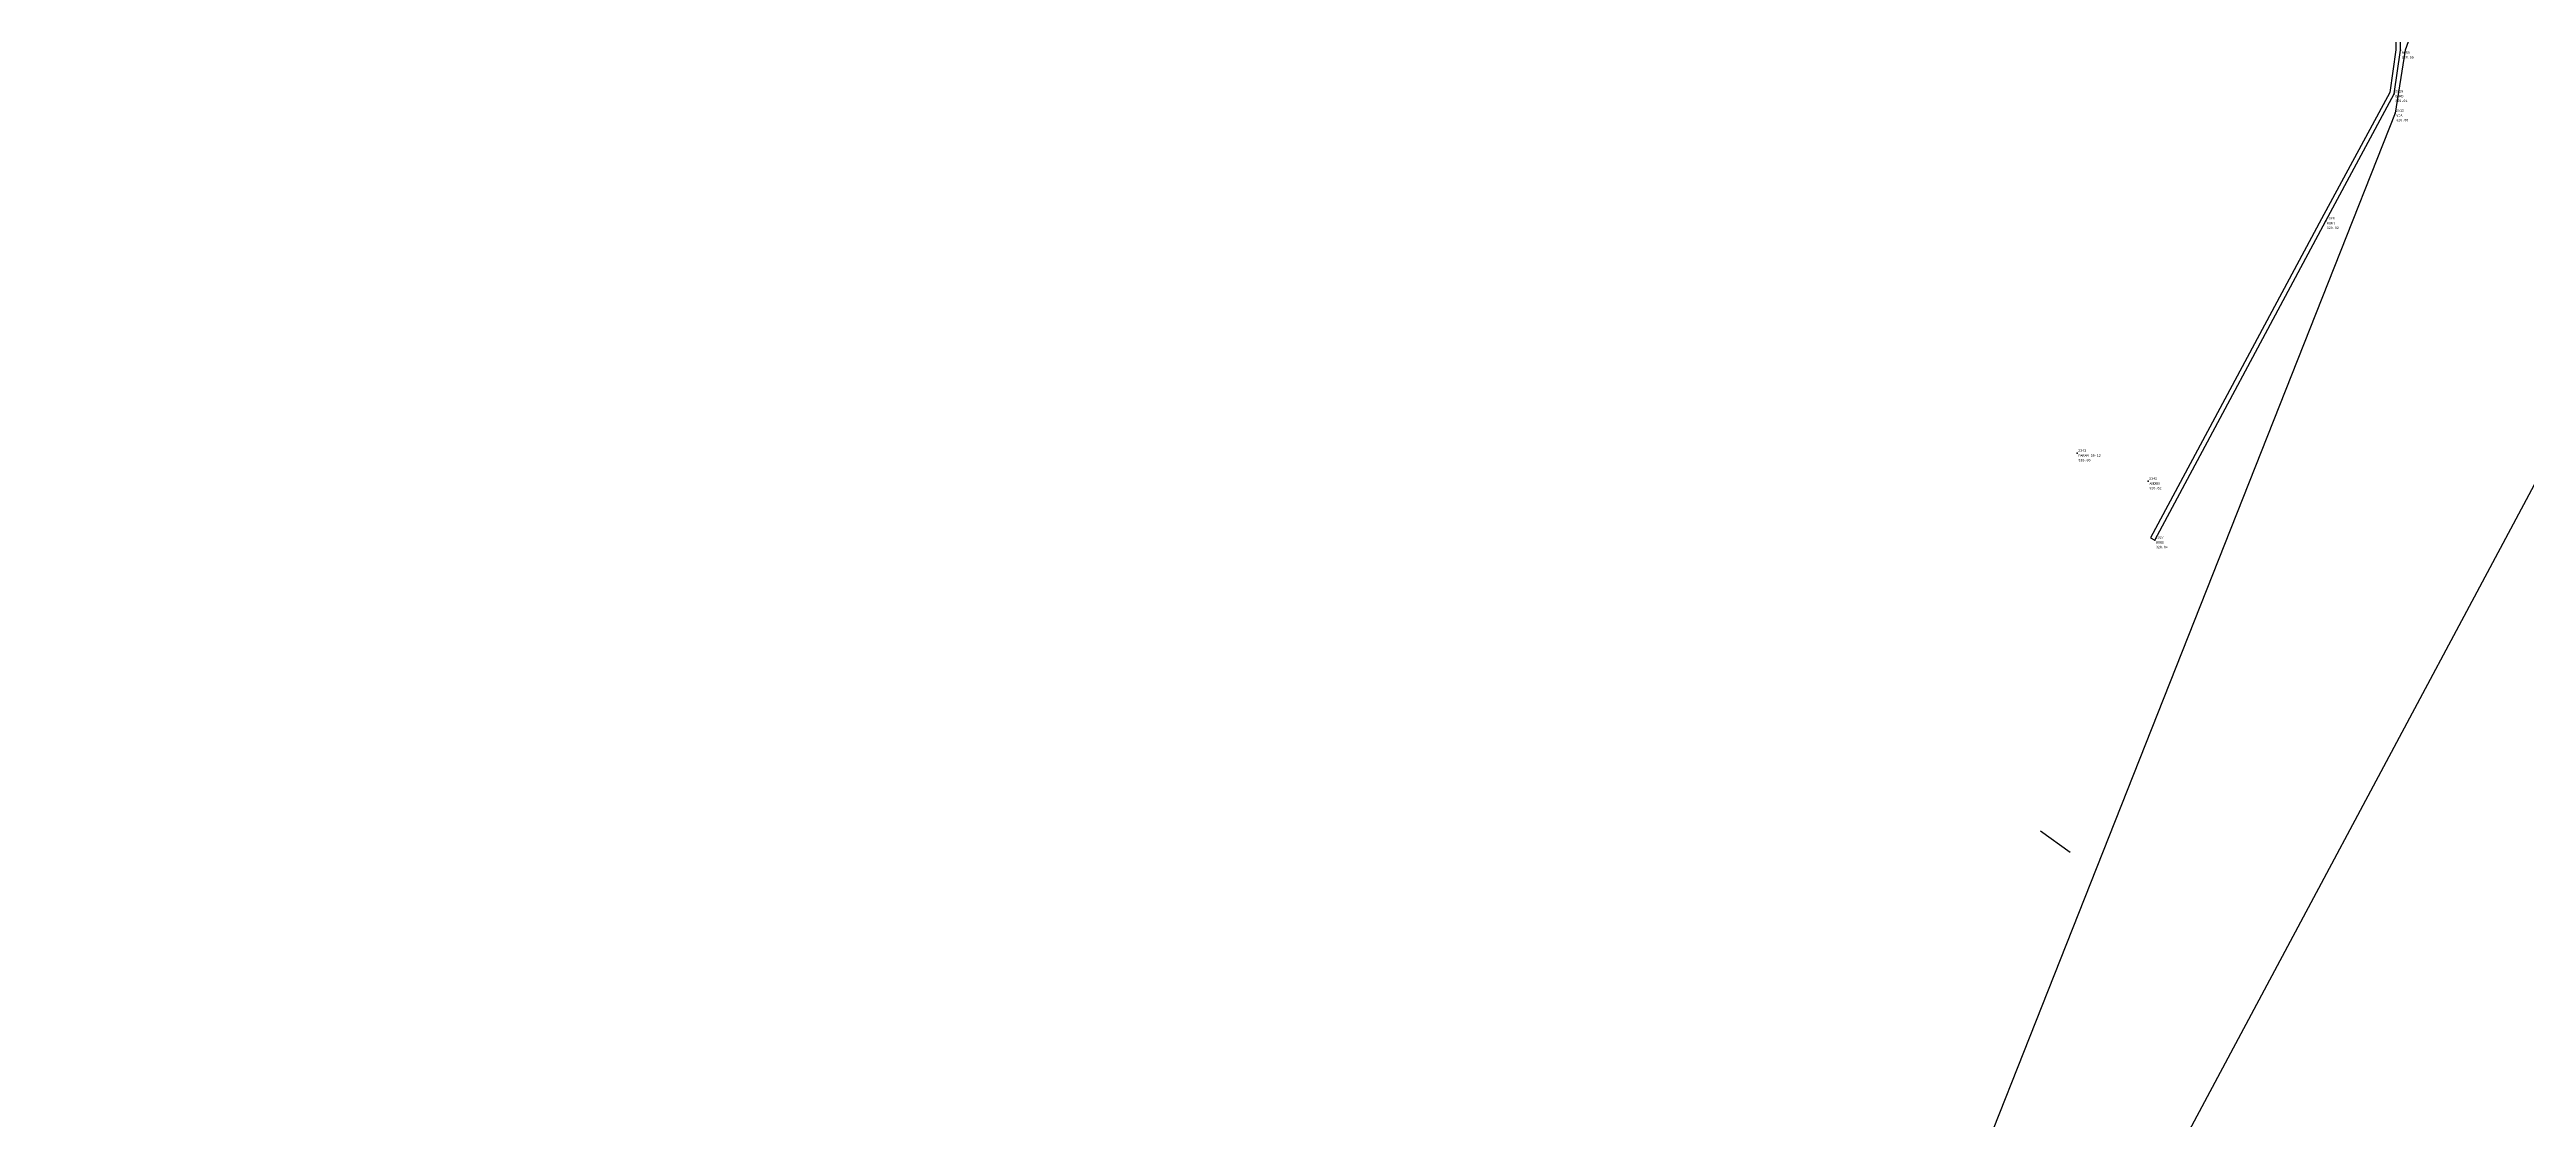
# Model space of a CAD drawing. Header units: metres. Extents: x 5050628 to 5051715, y 2427226 to 2427693.
# Drawn here: x 5051295.8 to 5051348.8, y 2427492.7 to 2427515.6 of the extents above; entities that cross this region are included whole.
import ezdxf
from ezdxf.enums import TextEntityAlignment as Align

# ---------------------------------------------------------------- set-up
doc = ezdxf.new("R2010")
doc.units = ezdxf.units.M
for name, color, linetype in [('Bordillo', 252, 'Continuous'), ('C-TOPO-MINR-N', 11, 'Continuous'), ('CVL_PUNTO', 2, 'Continuous'), ('CVL_PUNTO_COR', 2, 'Continuous'), ('CVL_PUNTO_NUM', 2, 'Continuous'), ('Vía', 40, 'Continuous')]:
    doc.layers.add(name, color=color, linetype=linetype)
doc.styles.add('MONOTXT4', font='monotxt4.shx')

msp = doc.modelspace()

# ---------------------------------------------------------------- linework, layer by layer
at = {"layer": 'Bordillo', "elevation": 328.602, "flags": 128}
msp.add_lwpolyline([(5051334.712, 2427522.342), (5051338.903, 2427520.46), (5051343.054, 2427518.556), (5051344.389, 2427517.889), (5051345.163, 2427517.386), (5051345.967, 2427516.395), (5051345.973, 2427515.576), (5051345.841, 2427514.669), (5051344.383, 2427511.966), (5051340.726, 2427505.142), (5051340.814, 2427505.095), (5051344.471, 2427511.919), (5051345.937, 2427514.637), (5051346.073, 2427515.569), (5051346.067, 2427516.431), (5051345.231, 2427517.461), (5051344.439, 2427517.976), (5051343.097, 2427518.646), (5051338.944, 2427520.551), (5051334.753, 2427522.433), (5051334.712, 2427522.342)], dxfattribs=at)
at = {"layer": 'C-TOPO-MINR-N', "color": 32, "linetype": 'Continuous', "lineweight": -3}
msp.add_polyline3d([(5051339.004, 2427498.415, 328.966), (5051338.37, 2427498.87, 328.966)], dxfattribs=at)
at = {"layer": 'CVL_PUNTO', "color": 4}
for p in [(5051346.073, 2427515.569, 329.46), (5051346.073, 2427515.569, 329.46), (5051345.937, 2427514.637, 329.476), (5051345.937, 2427514.637, 329.476), (5051345.957, 2427514.226, 329.348), (5051345.957, 2427514.226, 329.348), (5051344.471, 2427511.919, 329.491), (5051344.471, 2427511.919, 329.491), (5051339.157, 2427506.953, 329.314), (5051339.157, 2427506.953, 329.314), (5051340.675, 2427506.356, 329.085), (5051340.675, 2427506.356, 329.085), (5051340.814, 2427505.095, 329.304), (5051340.814, 2427505.095, 329.304)]:
    msp.add_point(p, dxfattribs=at)
at = {"layer": 'Vía'}
for points in [[(5051242.377, 2427540.787, 324.142), (5051252.581, 2427537.831, 324.455), (5051260.269, 2427537.409, 324.641), (5051269.377, 2427537.357, 324.901), (5051278.327, 2427537.339, 325.32), (5051286.066, 2427536.744, 325.608), (5051292.901, 2427536.688, 325.796), (5051300.354, 2427536.038, 326.23), (5051307.047, 2427534.795, 326.682), (5051316.192, 2427531.686, 327.224), (5051322.63, 2427528.921, 327.7), (5051332.235, 2427524.426, 328.211), (5051338.767, 2427520.82, 328.604), (5051344.807, 2427517.944, 329.025), (5051346.609, 2427516.791, 329.247), (5051346.169, 2427515.569, 329.46), (5051345.957, 2427514.226, 329.348), (5051336.965, 2427491.51, 327.684)], [(5051252.511, 2427438.306, 310.098), (5051259.387, 2427441.351, 311.185), (5051267.611, 2427445.375, 312.723), (5051279.472, 2427450.431, 314.86), (5051292.402, 2427457.979, 317.23), (5051299.815, 2427462.61, 318.574), (5051309.83, 2427469.369, 320.512), (5051316.955, 2427473.538, 321.917), (5051326.932, 2427477.814, 324.156), (5051333.918, 2427482.285, 326.013), (5051340.334, 2427490.181, 327.899), (5051351.378, 2427510.844, 329.584)]]:
    msp.add_polyline3d(points, dxfattribs=at)

# ---------------------------------------------------------------- texts
at = {"layer": 'CVL_PUNTO_COR', "color": 4, "style": 'MONOTXT4'}
for s, p in [('328.99', (5051346.096, 2427515.446, 329.46)), ('329.01', (5051345.96, 2427514.514, 329.476)), ('328.88', (5051345.98, 2427514.103, 329.348)), ('329.02', (5051344.494, 2427511.796, 329.491)), ('328.85', (5051339.18, 2427506.83, 329.314)), ('328.62', (5051340.698, 2427506.233, 329.085)), ('328.84', (5051340.837, 2427504.972, 329.304))]:
    msp.add_text(s, height=0.05, dxfattribs=at).set_placement(p, align=Align.TOP_LEFT)
at = {"layer": 'CVL_PUNTO_NUM', "color": 4, "style": 'MONOTXT4'}
for s, p in [('BORD', (5051346.098, 2427515.544, 329.46)), ('BORD', (5051345.962, 2427514.612, 329.476)), ('VIA', (5051345.982, 2427514.201, 329.348)), ('BORD', (5051344.496, 2427511.894, 329.491)), ('PARAM 39-12', (5051339.182, 2427506.928, 329.314)), ('ANDEN', (5051340.7, 2427506.331, 329.085)), ('BORD', (5051340.839, 2427505.07, 329.304))]:
    msp.add_text(s, height=0.05, dxfattribs=at).set_placement(p, align=Align.TOP_LEFT)
for s, p in [('2329', (5051345.955, 2427514.655, 329.476)), ('2512', (5051345.975, 2427514.244, 329.348)), ('2328', (5051344.489, 2427511.937, 329.491)), ('2343', (5051339.175, 2427506.971, 329.314)), ('2342', (5051340.693, 2427506.374, 329.085)), ('2327', (5051340.832, 2427505.113, 329.304))]:
    msp.add_text(s, height=0.05, dxfattribs=at).set_placement(p, align=Align.BOTTOM_LEFT)

doc.saveas('drawing.dxf')
